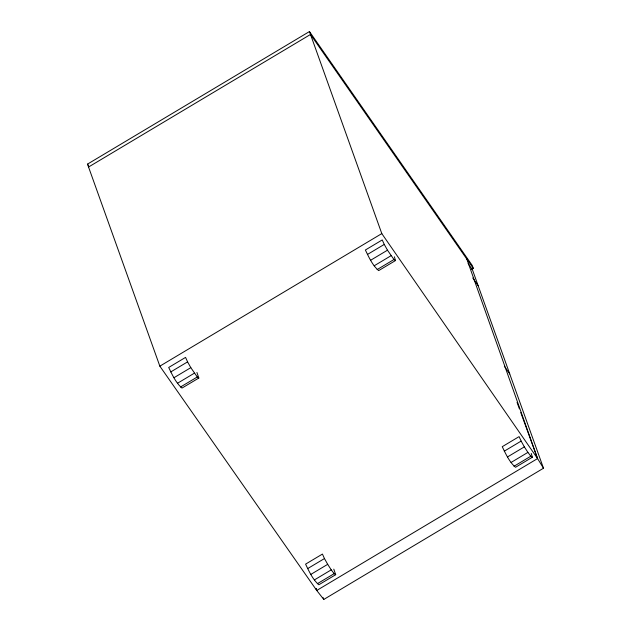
<?xml version="1.0" encoding="UTF-8"?>
<svg xmlns="http://www.w3.org/2000/svg" width="631" height="631" viewBox="0 0 631 631"><rect width="100%" height="100%" fill="white"/><g stroke="black" fill="none" stroke-linecap="round" stroke-linejoin="round"><path stroke-width="0.95" d="M468.107 263.521L472.43 269.737L543.496 468.226L323.79 599.45L316.738 590.466L159.848 366.161L87.504 164.115L309.458 31.55L472.28 265.509L473.321 268.42L471.633 269.429M88.545 167.026L310.499 34.46L473.321 268.42M159.848 366.161L381.802 233.596L309.458 31.55M170.733 371.943L187.588 361.878L185.561 357.398L168.706 367.463C172.239 374.743 175.781 382.733 181.973 388.089L198.828 378.024L196.919 372.456M367.408 254.482L384.263 244.418L382.236 239.938L365.381 250.002C368.906 257.282 372.456 265.272 378.639 270.628L395.495 260.564L394.399 256.785M173.959 377.724L190.814 367.66L197.298 376.975L198.828 378.024M370.626 260.264L387.481 250.191L393.973 259.515L395.495 260.564M177.508 383.254L194.364 373.181M374.183 265.793L391.039 255.721M180.442 387.048L197.298 376.975M377.109 269.587L393.973 259.515M307.605 568.626L324.468 558.553L322.441 554.073L305.578 564.138C309.111 571.426 312.653 579.416 318.844 584.763L335.7 574.699L333.791 569.13M504.279 451.165L521.135 441.093L519.108 436.613L502.252 446.677C505.778 453.965 509.327 461.955 515.511 467.303L532.367 457.238L531.27 453.46M310.831 574.399L327.686 564.335L331.243 569.856L334.17 573.658L335.7 574.699M507.498 456.939L524.353 446.874L527.91 452.395L530.845 456.189L532.367 457.238M314.38 579.928L331.243 569.856M511.055 462.468L527.91 452.395M317.314 583.722L334.17 573.658M513.989 466.262L530.845 456.189M316.738 590.466L316.092 588.613L316.738 590.466L537.573 458.571L466.837 259.096M472.753 277.971L478.156 285.74M504.35 366.225L509.761 373.994M87.504 164.115L88.624 165.724M381.802 233.596L537.573 458.571L543.496 468.226M521.135 441.093L524.353 446.874M384.263 244.418L387.481 250.191M324.468 558.553L327.686 564.335M187.588 361.878L190.814 367.66M517.057 402.42L519.416 408.864M520.756 412.54L537.573 458.571M323.127 597.604L323.79 599.45"/></g></svg>
